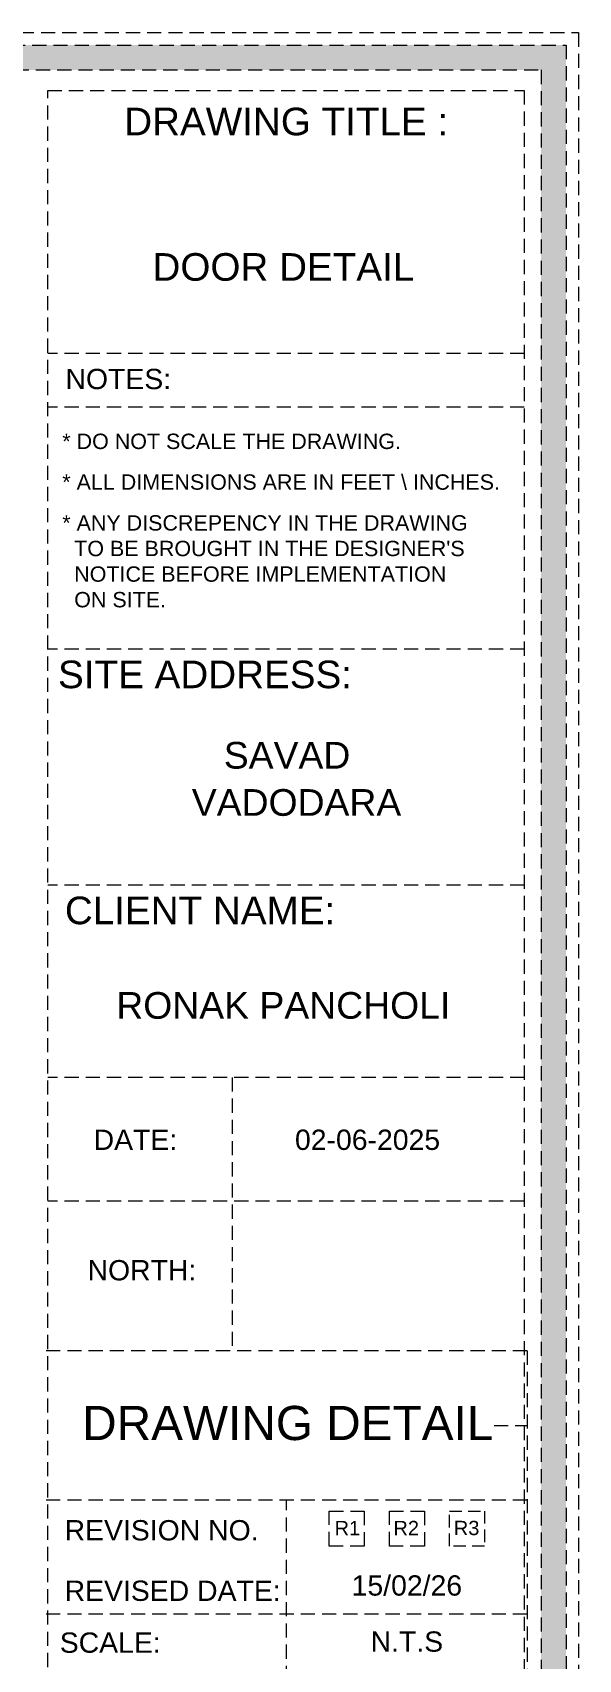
# Model space of a CAD drawing. Header units: millimetres. Extents: x 35877 to 3066687, y -650199 to -40525.
# Drawn here: x 147992.4 to 148031, y -180559.2 to -180444.1 of the extents above; entities that cross this region are included whole.
import ezdxf
from ezdxf.enums import TextEntityAlignment as Align

# ---------------------------------------------------------------- set-up
doc = ezdxf.new("R2010")
doc.units = ezdxf.units.MM
doc.header["$MEASUREMENT"] = 0
doc.linetypes.add('DASHEDX2', pattern=[1.5, 1, -0.5])
doc.layers.add('Dimension', color=10, linetype='DASHEDX2', lineweight=20)
doc.layers.add('NAME PLATE', color=7, linetype='Continuous', lineweight=25)
doc.styles.add('Arial', font='arial.ttf')

# ---------------------------------------------------------------- blocks, each defined once
blk = doc.blocks.new('aggerg')
at = {"layer": 'Dimension', "color": 42, "true_color": 0xd39e00}
blk.add_lwpolyline([(-1.41, 1.41), (1.41, 1.41), (1.41, -1.41), (-1.41, -1.41)], close=True, dxfattribs=at)
at = {"layer": 'NAME PLATE', "lineweight": 0, "insert": (-0.03, 0.62), "char_height": 1.151, "width": 2.2458, "attachment_point": 2, "style": 'Arial'}
blk.add_mtext('R3', dxfattribs=at)

msp = doc.modelspace()

# ---------------------------------------------------------------- hatches: boundary and pattern name
at = {"layer": 'Dimension', "true_color": 0xd39e00, "transparency": 33554687}
h = msp.add_hatch(color=42, dxfattribs=at)
h.paths.add_polyline_path([(147779.43, -180444.94), (147779.43, -180621.42), (148030.16, -180621.42), (148030.16, -180444.94)])
h.paths.add_polyline_path([(147781.19, -180446.7), (148028.4, -180446.7), (148028.4, -180619.66), (147781.19, -180619.66)], flags=16)

# ---------------------------------------------------------------- linework, layer by layer
at = {"layer": 'Dimension', "color": 42, "true_color": 0xd39e00, "transparency": 33554687}
for p, q in [((148027.21, -180466.76, 0.12), (147993.52, -180466.76, 0.12)), ((148027.21, -180470.56, 0.12), (147993.52, -180470.56, 0.12)), ((148027.21, -180487.68, 0.12), (147993.52, -180487.68, 0.12)), ((148027.21, -180504.38, 0.12), (147993.52, -180504.38, 0.12)), ((148027.21, -180517.99, 0.12), (147993.52, -180517.99, 0.12)), ((148006.55, -180517.99, 0.12), (148006.55, -180537.33, 0.12)), ((148027.21, -180526.74, 0.12), (147993.52, -180526.74, 0.12)), ((148027.41, -180537.33, 0.12), (147993.41, -180537.33, 0.12)), ((148027.41, -180537.33, 0.12), (148027.41, -180568.12, 0.12)), ((148025.07, -180542.61, 0.12), (148027.41, -180542.61, 0.12)), ((147993.41, -180547.88, 0.12), (148027.41, -180547.88, 0.12)), ((148010.41, -180568.12, 0.12), (148010.41, -180547.88, 0.12)), ((148027.41, -180555.98, 0.12), (147993.41, -180555.98, 0.12))]:
    msp.add_line(p, q, dxfattribs=at)
at = {"layer": 'Dimension', "color": 42, "true_color": 0xd39e00, "transparency": 33554687, "elevation": 0.12}
for points in [[(147778.55, -180444.06), (148031.04, -180444.06), (148031.04, -180622.3), (147778.55, -180622.3)], [(147779.43, -180444.94), (148030.16, -180444.94), (148030.16, -180621.42), (147779.43, -180621.42)], [(147781.19, -180446.7), (148028.4, -180446.7), (148028.4, -180619.66), (147781.19, -180619.66)], [(147993.52, -180618.21), (147993.52, -180448.15), (148027.21, -180448.15), (148027.21, -180618.21)], [(148013.42, -180548.67), (148015.9, -180548.67), (148015.9, -180551.15), (148013.42, -180551.15)], [(148017.67, -180548.67), (148020.15, -180548.67), (148020.15, -180551.15), (148017.67, -180551.15)]]:
    msp.add_lwpolyline(points, close=True, dxfattribs=at)

# ---------------------------------------------------------------- block references
at = {"layer": 'NAME PLATE', "transparency": 33554687, "xscale": 0.8798237352354246, "yscale": 0.8798237352354246, "zscale": 0.8798237352354246}
msp.add_blockref('aggerg', (148023.16, -180549.91, 0.12), dxfattribs=at)

# ---------------------------------------------------------------- texts
at = {"layer": 'NAME PLATE', "transparency": 33554687, "style": 'Arial'}
for s, height, p in [('DRAWING TITLE : ', 1.9545, (148010.76, -180451.33, 0.12)), ('DOOR DETAIL', 1.9545, (148010.18, -180461.62, 0.12)), ('NOTES:', 1.436, (147998.51, -180469.29, 0.12)), ('SITE ADDRESS:', 1.9545, (148004.64, -180490.45, 0.12)), (' SAVAD ', 1.889, (148010.44, -180496.14, 0.03)), ('VADODARA', 1.889, (148011.11, -180499.48, 0.03)), ('CLIENT NAME:', 1.9545, (148004.29, -180507.15, 0.12)), ('RONAK PANCHOLI    ', 1.8894, (148011.64, -180513.84, 0.03)), ('DATE:', 1.436, (147999.72, -180523.12, 0.12)), ('02-06-2025', 1.436, (148016.13, -180523.12, 0.12)), ('NORTH:', 1.436, (148000.18, -180532.35, 0.12)), ('DRAWING DETAIL', 2.4164, (148010.49, -180543.65, 0.12)), ('REVISION NO.', 1.4361, (148001.57, -180550.75, 0.12)), ('REVISED DATE: ', 1.4361, (148002.63, -180555.03, 0.12)), ('SCALE:', 1.436, (147997.94, -180558.7, 0.12))]:
    msp.add_text(s, height=height, dxfattribs=at).set_placement(p, align=Align.CENTER)
for s, p in [('R1', (148013.8, -180550.38, 0.12)), ('R2', (148017.96, -180550.38, 0.12))]:
    msp.add_text(s, height=1.012, dxfattribs=at).set_placement(p)
at = {"layer": 'NAME PLATE', "transparency": 33554687, "char_height": 1.0862, "width": 41.9639, "attachment_point": 1, "style": 'Arial'}
for s, insert in [('* DO NOT SCALE THE DRAWING.', (147994.55, -180472.44, 0.12)), ('* ALL DIMENSIONS ARE IN FEET \\\\ INCHES.', (147994.55, -180475.32, 0.12)), ("* ANY DISCREPENCY IN THE DRAWING \\P  TO BE BROUGHT IN THE DESIGNER'S\\P  NOTICE BEFORE IMPLEMENTATION \\P  ON SITE.", (147994.55, -180478.21, 0.12))]:
    msp.add_mtext(s, dxfattribs=dict(at, insert=insert))
at = {"layer": 'NAME PLATE', "lineweight": 0, "transparency": 33554687, "char_height": 1.436, "attachment_point": 2, "style": 'Arial'}
for s, insert, width in [('15/02/26', (148018.91, -180553.22, 0.12), 12.4454), ('N.T.S', (148018.91, -180557.19, 0.12), 2.8029)]:
    msp.add_mtext(s, dxfattribs=dict(at, insert=insert, width=width))

doc.saveas('drawing.dxf')
